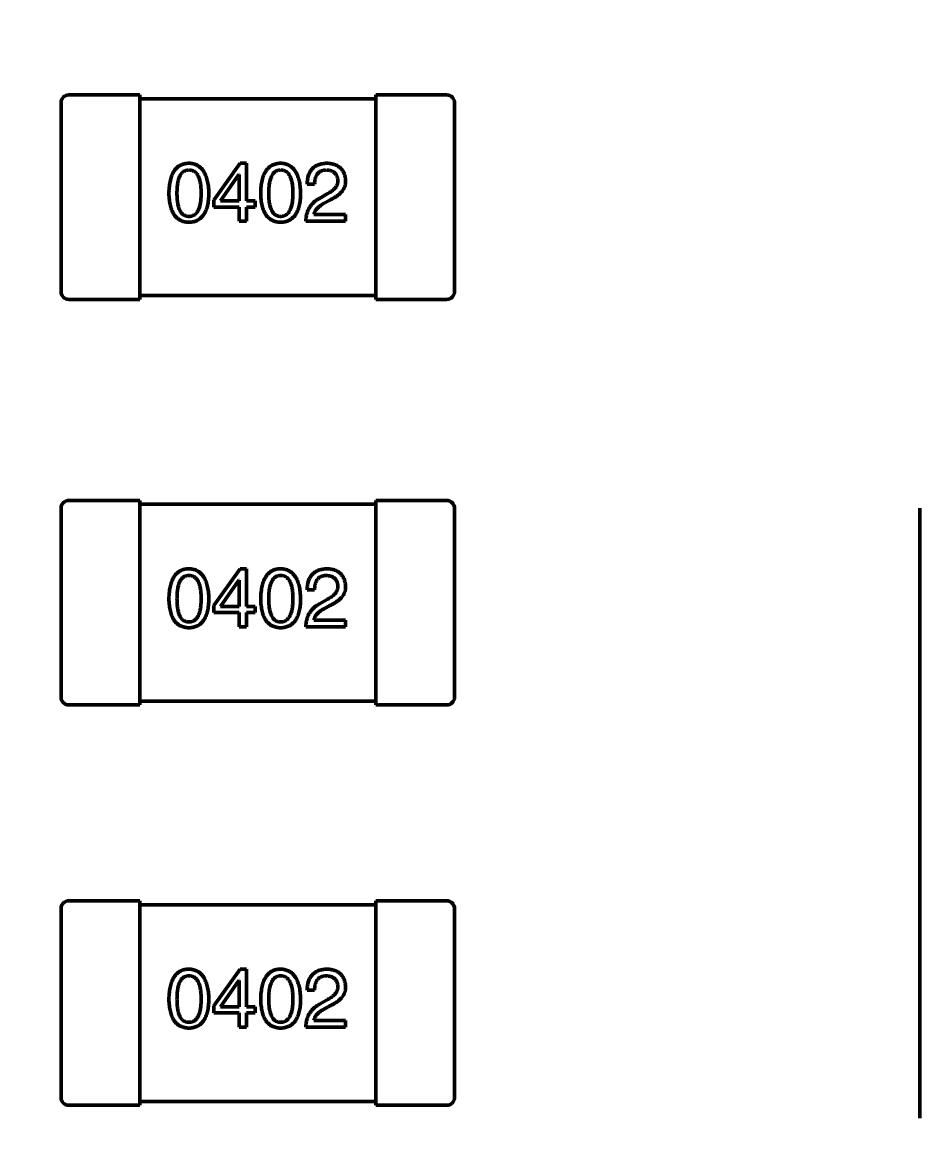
# Model space of a CAD drawing. Header units: millimetres. Extents: x 71 to 428, y 120 to 295.
# Drawn here: x 334.582 to 336.863, y 196.148 to 198.959 of the extents above; entities that cross this region are included whole.
import ezdxf

# ---------------------------------------------------------------- set-up
doc = ezdxf.new("R2010")
doc.units = ezdxf.units.MM
doc.header["$LTSCALE"] = 0.75
doc.layers.add('Dim', color=3, linetype='Continuous', lineweight=25)
doc.layers.add('Visible', color=7, linetype='Continuous', lineweight=50)
doc.styles.get("Standard").update_dxf_attribs({"font": 'arial.ttf'})
doc.dimstyles.new('Dim-ISO-25', dxfattribs={"dimtxt": 3.5, "dimasz": 3.5, "dimexe": 2.1, "dimexo": 2.1, "dimgap": 1.4, "dimtad": 1, "dimzin": 12, "dimdsep": 46, "dimtxsty": 'Standard', "dimcen": 0, "dimazin": 3, "dimtp": 0.1, "dimtm": 0.1, "dimtfac": 0.714286, "dimtmove": 0, "dimatfit": 3, "dimfxl": 1, "dimtzin": 12, "dimarcsym": 0})

# ---------------------------------------------------------------- blocks, each defined once
blk = doc.blocks.new('*D127')
at = {"color": 0, "linetype": 'ByBlock', "lineweight": -2}
for p, q in [((318.3964, 202.3936), (318.3964, 119.8711)), ((354.8964, 148.7044), (354.8964, 119.8711)), ((318.3964, 121.9711), (354.8964, 121.9711))]:
    blk.add_line(p, q, dxfattribs=at)
at = {"color": 0, "linetype": 'ByBlock'}
for points in [[(318.3964, 121.9711), (321.8964, 121.3878), (321.8964, 122.5544)], [(354.8964, 121.9711), (351.3964, 121.3878), (351.3964, 122.5544)]]:
    blk.add_solid(points, dxfattribs=at)
at = {"layer": 'Defpoints', "color": 0, "linetype": 'ByBlock'}
for p in [(318.3964, 204.4936), (354.8964, 150.8044)]:
    blk.add_point(p, dxfattribs=at)
at = {"color": 0, "linetype": 'ByBlock', "lineweight": -2, "insert": (336.6464, 125.1593), "char_height": 3.5, "attachment_point": 5}
blk.add_mtext('\\A0;36.5', dxfattribs=at)

msp = doc.modelspace()

# ---------------------------------------------------------------- linework, layer by layer
at = {"layer": 'Visible'}
for p, q in [((334.8808, 198.7739), (334.7008, 198.7739)), ((334.8808, 198.7539), (334.8808, 198.7739)), ((335.4808, 198.7639), (334.8808, 198.7639)), ((335.4808, 198.7739), (335.4808, 198.7539)), ((335.6608, 198.7739), (335.4808, 198.7739)), ((334.6808, 198.7539), (334.6808, 198.2739)), ((334.8808, 198.7539), (334.8808, 198.2739)), ((335.4808, 198.2739), (335.4808, 198.7539)), ((335.6808, 198.2739), (335.6808, 198.7539)), ((335.0691, 198.5067), (335.1364, 198.6002)), ((335.1519, 198.6002), (335.1364, 198.6002)), ((335.1519, 198.5043), (335.1519, 198.6002)), ((335.1331, 198.5715), (335.0864, 198.5043)), ((335.1331, 198.5715), (335.1339, 198.5715)), ((335.1339, 198.5715), (335.1339, 198.5043)), ((335.3064, 198.5469), (335.3252, 198.5469)), ((335.0691, 198.5067), (335.0691, 198.4887)), ((335.1339, 198.5043), (335.0864, 198.5043)), ((335.1741, 198.5043), (335.1519, 198.5043)), ((335.1741, 198.4887), (335.1741, 198.5043)), ((335.3375, 198.5108), (335.3572, 198.5223)), ((335.3638, 198.5067), (335.3482, 198.4977)), ((335.0691, 198.4887), (335.1339, 198.4887)), ((335.1339, 198.4887), (335.1339, 198.4526)), ((335.1519, 198.4887), (335.1741, 198.4887)), ((335.1519, 198.4526), (335.1519, 198.4887)), ((335.1339, 198.4526), (335.1519, 198.4526)), ((335.3031, 198.4526), (335.4039, 198.4526)), ((335.4039, 198.4698), (335.3236, 198.4698)), ((335.4039, 198.4526), (335.4039, 198.4698)), ((334.7008, 198.2539), (334.8808, 198.2539)), ((334.8808, 198.2539), (334.8808, 198.2739)), ((334.8808, 198.2639), (335.4808, 198.2639)), ((335.4808, 198.2739), (335.4808, 198.2539)), ((335.4808, 198.2539), (335.6608, 198.2539)), ((334.8808, 197.7431), (334.7008, 197.7431)), ((334.8808, 197.7231), (334.8808, 197.7431)), ((335.4808, 197.7431), (335.4808, 197.7231)), ((335.6608, 197.7431), (335.4808, 197.7431)), ((334.6808, 197.7231), (334.6808, 197.2431)), ((335.4808, 197.7331), (334.8808, 197.7331)), ((334.8808, 197.7231), (334.8808, 197.2431)), ((335.4808, 197.2431), (335.4808, 197.7231)), ((335.6808, 197.2431), (335.6808, 197.7231)), ((336.8634, 197.723), (336.8634, 197.7235)), ((336.8634, 197.723), (336.8634, 196.173)), ((335.0692, 197.4759), (335.1364, 197.5693)), ((335.1519, 197.5693), (335.1364, 197.5693)), ((335.1519, 197.4734), (335.1519, 197.5693)), ((335.1331, 197.5407), (335.0864, 197.4734)), ((335.1331, 197.5407), (335.1339, 197.5407)), ((335.1339, 197.5407), (335.1339, 197.4734)), ((335.3064, 197.5161), (335.3253, 197.5161)), ((335.3376, 197.48), (335.3572, 197.4915)), ((335.0692, 197.4759), (335.0692, 197.4579)), ((335.1339, 197.4734), (335.0864, 197.4734)), ((335.1741, 197.4734), (335.1519, 197.4734)), ((335.1741, 197.4579), (335.1741, 197.4734)), ((335.3638, 197.4759), (335.3482, 197.4669)), ((335.0692, 197.4579), (335.1339, 197.4579)), ((335.1339, 197.4579), (335.1339, 197.4218)), ((335.1519, 197.4579), (335.1741, 197.4579)), ((335.1519, 197.4218), (335.1519, 197.4579)), ((335.4039, 197.439), (335.3236, 197.439)), ((335.4039, 197.4218), (335.4039, 197.439)), ((335.1339, 197.4218), (335.1519, 197.4218)), ((335.3031, 197.4218), (335.4039, 197.4218)), ((334.8808, 197.2231), (334.8808, 197.2431)), ((335.4808, 197.2431), (335.4808, 197.2231)), ((334.7008, 197.2231), (334.8808, 197.2231)), ((334.8808, 197.2331), (335.4808, 197.2331)), ((335.4808, 197.2231), (335.6608, 197.2231)), ((334.6808, 196.7054), (334.6808, 196.2254)), ((334.8808, 196.7254), (334.7008, 196.7254)), ((334.8808, 196.7054), (334.8808, 196.7254)), ((335.4808, 196.7154), (334.8808, 196.7154)), ((334.8808, 196.7054), (334.8808, 196.2254)), ((335.4808, 196.7254), (335.4808, 196.7054)), ((335.6608, 196.7254), (335.4808, 196.7254)), ((335.4808, 196.2254), (335.4808, 196.7054)), ((335.6808, 196.2254), (335.6808, 196.7054)), ((335.0692, 196.4582), (335.1364, 196.5516)), ((335.1519, 196.5516), (335.1364, 196.5516)), ((335.1519, 196.4557), (335.1519, 196.5516)), ((335.1331, 196.523), (335.0864, 196.4557)), ((335.1331, 196.523), (335.1339, 196.523)), ((335.1339, 196.523), (335.1339, 196.4557)), ((335.3064, 196.4984), (335.3253, 196.4984)), ((335.0692, 196.4582), (335.0692, 196.4402)), ((335.1339, 196.4557), (335.0864, 196.4557)), ((335.1741, 196.4557), (335.1519, 196.4557)), ((335.1741, 196.4402), (335.1741, 196.4557)), ((335.3376, 196.4623), (335.3572, 196.4738)), ((335.3638, 196.4582), (335.3482, 196.4492)), ((335.0692, 196.4402), (335.1339, 196.4402)), ((335.1339, 196.4402), (335.1339, 196.4041)), ((335.1519, 196.4402), (335.1741, 196.4402)), ((335.1519, 196.4041), (335.1519, 196.4402)), ((335.1339, 196.4041), (335.1519, 196.4041)), ((335.3031, 196.4041), (335.4039, 196.4041)), ((335.4039, 196.4213), (335.3236, 196.4213)), ((335.4039, 196.4041), (335.4039, 196.4213)), ((334.8808, 196.2054), (334.8808, 196.2254)), ((335.4808, 196.2254), (335.4808, 196.2054)), ((334.7008, 196.2054), (334.8808, 196.2054)), ((334.8808, 196.2154), (335.4808, 196.2154)), ((335.4808, 196.2054), (335.6608, 196.2054)), ((336.8634, 196.1726), (336.8634, 196.173))]:
    msp.add_line(p, q, dxfattribs=at)
at = {"layer": 'Visible', "extrusion": (0, 0, -1)}
msp.add_circle((-354.8964, 204.496), 47.93, dxfattribs=at)
at = {"layer": 'Visible'}
for centre, start, end in [((334.7008, 198.7539), 90, 180), ((335.6608, 198.7539), 0, 90), ((334.7008, 198.2739), 180, 270), ((335.6608, 198.2739), 270, 0), ((334.7008, 197.7231), 90, 180), ((335.6608, 197.7231), 0, 90), ((334.7008, 197.2431), 180, 270), ((335.6608, 197.2431), 270, 0), ((334.7008, 196.7054), 90, 180), ((335.6608, 196.7054), 0, 90), ((334.7008, 196.2254), 180, 270), ((335.6608, 196.2254), 270, 0)]:
    msp.add_arc(centre, 0.02, start, end, dxfattribs=at)
for points, knots in [([(334.955, 198.5239), (334.9551, 198.527), (334.9553, 198.5329), (334.9561, 198.5415), (334.9572, 198.5494), (334.9587, 198.5568), (334.9606, 198.5637), (334.9628, 198.5699), (334.9654, 198.5756), (334.9684, 198.5807), (334.9718, 198.5852), (334.9755, 198.5891), (334.9797, 198.5925), (334.9842, 198.5952), (334.9891, 198.5973), (334.9943, 198.5989), (335, 198.5999), (335.0039, 198.6001), (335.0058, 198.6002)], [0, 0, 0, 0, 0.088823, 0.172287, 0.250296, 0.323438, 0.392244, 0.456221, 0.516635, 0.573871, 0.628, 0.680335, 0.731489, 0.782557, 0.834044, 0.886738, 0.942089, 1, 1, 1, 1]), ([(335.0058, 198.6002), (335.0078, 198.6), (335.0116, 198.5998), (335.0172, 198.5987), (335.0224, 198.5971), (335.0272, 198.5949), (335.0317, 198.5921), (335.0358, 198.5887), (335.0395, 198.5848), (335.0429, 198.5803), (335.0459, 198.5752), (335.0485, 198.5695), (335.0508, 198.5633), (335.0527, 198.5565), (335.0542, 198.5492), (335.0554, 198.5413), (335.0563, 198.5328), (335.0565, 198.527), (335.0567, 198.5239)], [0, 0, 0, 0, 0.057415, 0.112361, 0.16496, 0.216437, 0.267441, 0.318839, 0.371478, 0.426325, 0.483626, 0.544235, 0.608673, 0.677374, 0.750405, 0.828394, 0.911525, 1, 1, 1, 1]), ([(335.1882, 198.5239), (335.1883, 198.527), (335.1885, 198.5329), (335.1892, 198.5415), (335.1903, 198.5494), (335.1919, 198.5568), (335.1937, 198.5637), (335.196, 198.5699), (335.1986, 198.5756), (335.2016, 198.5807), (335.2049, 198.5852), (335.2087, 198.5891), (335.2128, 198.5925), (335.2173, 198.5952), (335.2222, 198.5973), (335.2275, 198.5989), (335.2331, 198.5999), (335.237, 198.6001), (335.239, 198.6002)], [0, 0, 0, 0, 0.088823, 0.172287, 0.250296, 0.323438, 0.392244, 0.456221, 0.516635, 0.573871, 0.628, 0.680335, 0.731489, 0.782557, 0.834044, 0.886738, 0.942089, 1, 1, 1, 1]), ([(335.239, 198.6002), (335.241, 198.6), (335.2448, 198.5998), (335.2503, 198.5987), (335.2555, 198.5971), (335.2603, 198.5949), (335.2648, 198.5921), (335.2689, 198.5887), (335.2726, 198.5848), (335.276, 198.5803), (335.279, 198.5752), (335.2817, 198.5695), (335.2839, 198.5633), (335.2858, 198.5565), (335.2874, 198.5492), (335.2886, 198.5413), (335.2894, 198.5328), (335.2897, 198.527), (335.2898, 198.5239)], [0, 0, 0, 0, 0.057415, 0.112361, 0.16496, 0.216437, 0.267441, 0.318839, 0.371478, 0.426325, 0.483626, 0.544235, 0.608673, 0.677374, 0.750405, 0.828394, 0.911525, 1, 1, 1, 1]), ([(335.3064, 198.5469), (335.3065, 198.549), (335.3066, 198.553), (335.3073, 198.5589), (335.3083, 198.5644), (335.3098, 198.5695), (335.3116, 198.5743), (335.3138, 198.5786), (335.3164, 198.5825), (335.3194, 198.5861), (335.3228, 198.5893), (335.3266, 198.592), (335.3308, 198.5944), (335.3353, 198.5963), (335.3403, 198.5979), (335.3456, 198.5991), (335.3513, 198.5999), (335.3552, 198.6001), (335.3572, 198.6002)], [0, 0, 0, 0, 0.074935, 0.145873, 0.212498, 0.27598, 0.33603, 0.394042, 0.450372, 0.505546, 0.560812, 0.616481, 0.673265, 0.732328, 0.7938, 0.858943, 0.92718, 1, 1, 1, 1]), ([(335.3572, 198.6002), (335.359, 198.6), (335.3625, 198.5998), (335.3676, 198.599), (335.3723, 198.5979), (335.3767, 198.5966), (335.3808, 198.5949), (335.3845, 198.5929), (335.388, 198.5905), (335.3911, 198.5879), (335.3939, 198.585), (335.3963, 198.5818), (335.3984, 198.5782), (335.4002, 198.5743), (335.4016, 198.5702), (335.4027, 198.5657), (335.4035, 198.5609), (335.4038, 198.5576), (335.4039, 198.5559)], [0, 0, 0, 0, 0.074847, 0.14558, 0.212628, 0.276599, 0.337792, 0.396608, 0.453638, 0.509854, 0.565589, 0.621545, 0.678777, 0.737222, 0.798388, 0.862259, 0.929312, 1, 1, 1, 1]), ([(335.0058, 198.583), (335.0046, 198.5829), (335.0022, 198.5828), (334.9987, 198.5821), (334.9955, 198.581), (334.9925, 198.5793), (334.9898, 198.5772), (334.9872, 198.5747), (334.985, 198.5716), (334.983, 198.5681), (334.9812, 198.5642), (334.9797, 198.5598), (334.9784, 198.5549), (334.9773, 198.5496), (334.9765, 198.5439), (334.976, 198.5376), (334.9756, 198.5309), (334.9755, 198.5263), (334.9755, 198.5239)], [0, 0, 0, 0, 0.049764, 0.097007, 0.143217, 0.188577, 0.235116, 0.282997, 0.333719, 0.387776, 0.445989, 0.508679, 0.576563, 0.649481, 0.728235, 0.812722, 0.903548, 1, 1, 1, 1]), ([(335.037, 198.5239), (335.037, 198.5263), (335.0369, 198.5309), (335.0366, 198.5376), (335.036, 198.5439), (335.0351, 198.5496), (335.034, 198.555), (335.0327, 198.5598), (335.0311, 198.5642), (335.0293, 198.5682), (335.0272, 198.5716), (335.0249, 198.5747), (335.0223, 198.5772), (335.0195, 198.5794), (335.0165, 198.581), (335.0131, 198.5821), (335.0096, 198.5828), (335.0071, 198.5829), (335.0058, 198.583)], [0, 0, 0, 0, 0.095719, 0.185854, 0.269738, 0.347952, 0.420315, 0.487894, 0.550245, 0.608186, 0.662454, 0.713283, 0.761375, 0.808209, 0.854301, 0.901312, 0.949396, 1, 1, 1, 1]), ([(335.239, 198.583), (335.2378, 198.5829), (335.2354, 198.5828), (335.2319, 198.5821), (335.2287, 198.581), (335.2257, 198.5793), (335.2229, 198.5772), (335.2204, 198.5747), (335.2182, 198.5716), (335.2162, 198.5681), (335.2144, 198.5642), (335.2128, 198.5598), (335.2116, 198.5549), (335.2105, 198.5496), (335.2097, 198.5439), (335.2091, 198.5376), (335.2087, 198.5309), (335.2087, 198.5263), (335.2087, 198.5239)], [0, 0, 0, 0, 0.049764, 0.097007, 0.143217, 0.188577, 0.235116, 0.282997, 0.333719, 0.387776, 0.445989, 0.508679, 0.576563, 0.649481, 0.728235, 0.812722, 0.903548, 1, 1, 1, 1]), ([(335.2701, 198.5239), (335.2701, 198.5263), (335.2701, 198.5309), (335.2697, 198.5376), (335.2691, 198.5439), (335.2683, 198.5496), (335.2672, 198.555), (335.2659, 198.5598), (335.2643, 198.5642), (335.2625, 198.5682), (335.2604, 198.5716), (335.2581, 198.5747), (335.2555, 198.5772), (335.2527, 198.5794), (335.2496, 198.581), (335.2463, 198.5821), (335.2427, 198.5828), (335.2403, 198.5829), (335.239, 198.583)], [0, 0, 0, 0, 0.095719, 0.185854, 0.269738, 0.347952, 0.420315, 0.487894, 0.550245, 0.608186, 0.662454, 0.713283, 0.761375, 0.808209, 0.854301, 0.901312, 0.949396, 1, 1, 1, 1]), ([(335.3548, 198.583), (335.3536, 198.5829), (335.3513, 198.5829), (335.3481, 198.5824), (335.345, 198.5817), (335.3422, 198.5808), (335.3395, 198.5795), (335.3371, 198.5779), (335.3349, 198.5761), (335.333, 198.5739), (335.3312, 198.5715), (335.3297, 198.5688), (335.3284, 198.5659), (335.3273, 198.5626), (335.3265, 198.5591), (335.3258, 198.5553), (335.3254, 198.5512), (335.3253, 198.5483), (335.3252, 198.5469)], [0, 0, 0, 0, 0.065945, 0.127767, 0.186553, 0.242898, 0.297728, 0.351599, 0.404854, 0.459191, 0.515338, 0.573322, 0.634405, 0.698538, 0.767039, 0.84022, 0.917406, 1, 1, 1, 1]), ([(335.3843, 198.5567), (335.3842, 198.5577), (335.384, 198.5598), (335.3835, 198.5627), (335.3828, 198.5654), (335.3819, 198.5679), (335.3807, 198.5702), (335.3794, 198.5723), (335.3778, 198.5743), (335.3761, 198.5761), (335.3741, 198.5776), (335.372, 198.5789), (335.3696, 198.5801), (335.367, 198.5811), (335.3642, 198.5818), (335.3613, 198.5824), (335.3581, 198.5828), (335.3559, 198.5829), (335.3548, 198.583)], [0, 0, 0, 0, 0.069456, 0.136175, 0.198596, 0.258993, 0.316838, 0.37342, 0.428889, 0.48454, 0.540119, 0.597644, 0.65702, 0.718534, 0.783117, 0.851564, 0.923888, 1, 1, 1, 1]), ([(335.3572, 198.5223), (335.3584, 198.5229), (335.3606, 198.5241), (335.3639, 198.526), (335.3669, 198.528), (335.3696, 198.5299), (335.3721, 198.532), (335.3744, 198.534), (335.3765, 198.5361), (335.3783, 198.5383), (335.3799, 198.5404), (335.3812, 198.5426), (335.3823, 198.5449), (335.3832, 198.5472), (335.3838, 198.5495), (335.3842, 198.5519), (335.3844, 198.5543), (335.3843, 198.5559), (335.3843, 198.5567)], [0, 0, 0, 0, 0.084365, 0.165386, 0.24176, 0.314729, 0.38433, 0.449952, 0.513164, 0.5734, 0.630824, 0.68644, 0.740136, 0.792605, 0.844515, 0.896112, 0.947763, 1, 1, 1, 1]), ([(335.4039, 198.5559), (335.404, 198.5547), (335.404, 198.5522), (335.4037, 198.5485), (335.4031, 198.5449), (335.4021, 198.5414), (335.4008, 198.538), (335.3991, 198.5347), (335.3971, 198.5315), (335.3947, 198.5284), (335.392, 198.5254), (335.389, 198.5224), (335.3856, 198.5195), (335.3819, 198.5168), (335.3779, 198.5141), (335.3735, 198.5115), (335.3688, 198.509), (335.3655, 198.5075), (335.3638, 198.5067)], [0, 0, 0, 0, 0.055083, 0.109453, 0.162685, 0.21614, 0.26961, 0.324284, 0.380202, 0.437433, 0.497084, 0.559152, 0.624288, 0.692446, 0.763862, 0.838743, 0.917269, 1, 1, 1, 1]), ([(335.0058, 198.4502), (335.0039, 198.4503), (335, 198.4504), (334.9943, 198.4514), (334.9891, 198.4529), (334.9842, 198.455), (334.9797, 198.4576), (334.9755, 198.4609), (334.9718, 198.4646), (334.9684, 198.469), (334.9654, 198.4739), (334.9628, 198.4794), (334.9606, 198.4855), (334.9587, 198.4921), (334.9572, 198.4993), (334.9561, 198.507), (334.9553, 198.5153), (334.9551, 198.521), (334.955, 198.5239)], [0, 0, 0, 0, 0.059135, 0.115606, 0.169241, 0.221578, 0.273261, 0.324749, 0.377329, 0.431642, 0.488541, 0.548597, 0.612232, 0.680174, 0.752504, 0.829777, 0.912307, 1, 1, 1, 1]), ([(334.9755, 198.5239), (334.9755, 198.5216), (334.9756, 198.5169), (334.976, 198.5102), (334.9765, 198.504), (334.9773, 198.4982), (334.9784, 198.4929), (334.9797, 198.4881), (334.9812, 198.4837), (334.983, 198.4797), (334.985, 198.4762), (334.9872, 198.4732), (334.9898, 198.4706), (334.9925, 198.4686), (334.9955, 198.4669), (334.9987, 198.4657), (335.0022, 198.4651), (335.0046, 198.465), (335.0058, 198.4649)], [0, 0, 0, 0, 0.096457, 0.187288, 0.27178, 0.350132, 0.423455, 0.491343, 0.554037, 0.612253, 0.666313, 0.717038, 0.764921, 0.811214, 0.856775, 0.902988, 0.950234, 1, 1, 1, 1]), ([(335.0567, 198.5239), (335.0566, 198.521), (335.0564, 198.5153), (335.0556, 198.507), (335.0545, 198.4993), (335.053, 198.4921), (335.0511, 198.4855), (335.0489, 198.4794), (335.0463, 198.474), (335.0433, 198.469), (335.0399, 198.4647), (335.0362, 198.4609), (335.032, 198.4576), (335.0275, 198.455), (335.0226, 198.4529), (335.0173, 198.4514), (335.0117, 198.4504), (335.0078, 198.4503), (335.0058, 198.4502)], [0, 0, 0, 0, 0.08769, 0.170218, 0.24749, 0.319818, 0.387758, 0.451391, 0.511445, 0.568185, 0.622681, 0.67526, 0.726746, 0.778428, 0.830764, 0.884397, 0.940866, 1, 1, 1, 1]), ([(335.0058, 198.4649), (335.0071, 198.465), (335.0096, 198.4652), (335.0131, 198.4659), (335.0165, 198.4672), (335.0195, 198.4689), (335.0224, 198.471), (335.0249, 198.4736), (335.0272, 198.4766), (335.0293, 198.4801), (335.0312, 198.4841), (335.0327, 198.4884), (335.034, 198.4933), (335.0351, 198.4986), (335.036, 198.5043), (335.0366, 198.5104), (335.0369, 198.517), (335.037, 198.5216), (335.037, 198.5239)], [0, 0, 0, 0, 0.050879, 0.099377, 0.146973, 0.193618, 0.240619, 0.289461, 0.34047, 0.395283, 0.453059, 0.515633, 0.582666, 0.655287, 0.732971, 0.815933, 0.905166, 1, 1, 1, 1]), ([(335.239, 198.4502), (335.237, 198.4503), (335.2331, 198.4504), (335.2275, 198.4514), (335.2222, 198.4529), (335.2173, 198.455), (335.2128, 198.4576), (335.2087, 198.4609), (335.2049, 198.4646), (335.2016, 198.469), (335.1986, 198.4739), (335.196, 198.4794), (335.1937, 198.4855), (335.1919, 198.4921), (335.1903, 198.4993), (335.1892, 198.507), (335.1885, 198.5153), (335.1883, 198.521), (335.1882, 198.5239)], [0, 0, 0, 0, 0.059135, 0.115606, 0.169241, 0.221578, 0.273261, 0.324749, 0.377329, 0.431642, 0.488541, 0.548597, 0.612232, 0.680174, 0.752504, 0.829777, 0.912307, 1, 1, 1, 1]), ([(335.2087, 198.5239), (335.2087, 198.5216), (335.2087, 198.5169), (335.2091, 198.5102), (335.2097, 198.504), (335.2105, 198.4982), (335.2116, 198.4929), (335.2128, 198.4881), (335.2144, 198.4837), (335.2162, 198.4797), (335.2182, 198.4762), (335.2204, 198.4732), (335.2229, 198.4706), (335.2257, 198.4686), (335.2286, 198.4669), (335.2319, 198.4657), (335.2354, 198.4651), (335.2378, 198.465), (335.239, 198.4649)], [0, 0, 0, 0, 0.096457, 0.187288, 0.27178, 0.350132, 0.423455, 0.491343, 0.554037, 0.612253, 0.666313, 0.717038, 0.764921, 0.811214, 0.856775, 0.902988, 0.950234, 1, 1, 1, 1]), ([(335.239, 198.4649), (335.2403, 198.465), (335.2427, 198.4652), (335.2463, 198.4659), (335.2496, 198.4672), (335.2527, 198.4689), (335.2555, 198.471), (335.2581, 198.4736), (335.2604, 198.4766), (335.2625, 198.4801), (335.2643, 198.4841), (335.2659, 198.4884), (335.2672, 198.4933), (335.2683, 198.4986), (335.2691, 198.5043), (335.2697, 198.5104), (335.2701, 198.517), (335.2701, 198.5216), (335.2701, 198.5239)], [0, 0, 0, 0, 0.050879, 0.099377, 0.146973, 0.193618, 0.240619, 0.289461, 0.34047, 0.395283, 0.453059, 0.515633, 0.582666, 0.655287, 0.732971, 0.815933, 0.905166, 1, 1, 1, 1]), ([(335.2898, 198.5239), (335.2897, 198.521), (335.2895, 198.5153), (335.2887, 198.507), (335.2877, 198.4993), (335.2861, 198.4921), (335.2843, 198.4855), (335.282, 198.4794), (335.2794, 198.474), (335.2764, 198.469), (335.2731, 198.4647), (335.2693, 198.4609), (335.2652, 198.4576), (335.2606, 198.455), (335.2557, 198.4529), (335.2505, 198.4514), (335.2449, 198.4504), (335.241, 198.4503), (335.239, 198.4502)], [0, 0, 0, 0, 0.08769, 0.170218, 0.24749, 0.319818, 0.387758, 0.451391, 0.511445, 0.568185, 0.622681, 0.67526, 0.726746, 0.778428, 0.830764, 0.884397, 0.940866, 1, 1, 1, 1]), ([(335.3031, 198.4526), (335.3032, 198.4543), (335.3033, 198.4575), (335.3038, 198.4623), (335.3045, 198.4669), (335.3055, 198.4713), (335.3068, 198.4756), (335.3083, 198.4796), (335.31, 198.4836), (335.3121, 198.4873), (335.3144, 198.4909), (335.3169, 198.4942), (335.3197, 198.4974), (335.3228, 198.5005), (335.3261, 198.5034), (335.3297, 198.506), (335.3335, 198.5086), (335.3362, 198.5101), (335.3375, 198.5108)], [0, 0, 0, 0, 0.069512, 0.136307, 0.201431, 0.265186, 0.327322, 0.388242, 0.448098, 0.507757, 0.566952, 0.626243, 0.686026, 0.745963, 0.807549, 0.869906, 0.934172, 1, 1, 1, 1]), ([(335.3482, 198.4977), (335.3464, 198.4967), (335.3431, 198.4947), (335.3384, 198.4915), (335.3344, 198.4882), (335.331, 198.4847), (335.3282, 198.4812), (335.326, 198.4775), (335.3244, 198.4738), (335.3239, 198.4711), (335.3236, 198.4698)], [0, 0, 0, 0, 0.158292, 0.304606, 0.440272, 0.565336, 0.681745, 0.791834, 0.896966, 1, 1, 1, 1]), ([(334.955, 197.4931), (334.9551, 197.4962), (334.9553, 197.5021), (334.9561, 197.5106), (334.9572, 197.5186), (334.9587, 197.526), (334.9606, 197.5328), (334.9628, 197.5391), (334.9654, 197.5448), (334.9684, 197.5498), (334.9718, 197.5544), (334.9756, 197.5583), (334.9797, 197.5616), (334.9842, 197.5644), (334.9891, 197.5665), (334.9944, 197.5681), (335, 197.5691), (335.0039, 197.5693), (335.0059, 197.5693)], [0, 0, 0, 0, 0.088823, 0.172287, 0.250296, 0.323438, 0.392244, 0.456221, 0.516635, 0.573871, 0.628, 0.680335, 0.731489, 0.782557, 0.834044, 0.886738, 0.942089, 1, 1, 1, 1]), ([(335.0059, 197.5521), (335.0046, 197.5521), (335.0022, 197.552), (334.9988, 197.5513), (334.9955, 197.5502), (334.9925, 197.5485), (334.9898, 197.5464), (334.9873, 197.5438), (334.985, 197.5408), (334.983, 197.5373), (334.9812, 197.5334), (334.9797, 197.529), (334.9784, 197.5241), (334.9773, 197.5188), (334.9765, 197.513), (334.976, 197.5068), (334.9756, 197.5001), (334.9756, 197.4955), (334.9755, 197.4931)], [0, 0, 0, 0, 0.049764, 0.097007, 0.143217, 0.188577, 0.235116, 0.282997, 0.333719, 0.387776, 0.445989, 0.508679, 0.576563, 0.649481, 0.728235, 0.812722, 0.903548, 1, 1, 1, 1]), ([(335.0059, 197.5693), (335.0078, 197.5692), (335.0117, 197.569), (335.0172, 197.5679), (335.0224, 197.5663), (335.0272, 197.5641), (335.0317, 197.5613), (335.0358, 197.5579), (335.0395, 197.554), (335.0429, 197.5494), (335.0459, 197.5444), (335.0485, 197.5387), (335.0508, 197.5325), (335.0527, 197.5257), (335.0542, 197.5184), (335.0554, 197.5105), (335.0563, 197.502), (335.0565, 197.4961), (335.0567, 197.4931)], [0, 0, 0, 0, 0.057415, 0.112361, 0.16496, 0.216437, 0.267441, 0.318839, 0.371478, 0.426325, 0.483626, 0.544235, 0.608673, 0.677374, 0.750405, 0.828394, 0.911525, 1, 1, 1, 1]), ([(335.037, 197.4931), (335.037, 197.4955), (335.0369, 197.5001), (335.0366, 197.5068), (335.036, 197.513), (335.0351, 197.5188), (335.0341, 197.5241), (335.0327, 197.529), (335.0312, 197.5334), (335.0294, 197.5373), (335.0272, 197.5408), (335.0249, 197.5439), (335.0224, 197.5464), (335.0196, 197.5485), (335.0165, 197.5502), (335.0131, 197.5513), (335.0096, 197.552), (335.0071, 197.5521), (335.0059, 197.5521)], [0, 0, 0, 0, 0.095719, 0.185854, 0.269738, 0.347952, 0.420315, 0.487894, 0.550245, 0.608186, 0.662454, 0.713283, 0.761375, 0.808209, 0.854301, 0.901312, 0.949396, 1, 1, 1, 1]), ([(335.1882, 197.4931), (335.1883, 197.4962), (335.1885, 197.5021), (335.1893, 197.5106), (335.1904, 197.5186), (335.1919, 197.526), (335.1937, 197.5328), (335.196, 197.5391), (335.1986, 197.5448), (335.2016, 197.5498), (335.2049, 197.5544), (335.2087, 197.5583), (335.2128, 197.5616), (335.2174, 197.5644), (335.2223, 197.5665), (335.2275, 197.5681), (335.2331, 197.5691), (335.237, 197.5693), (335.239, 197.5693)], [0, 0, 0, 0, 0.088823, 0.172287, 0.250296, 0.323438, 0.392244, 0.456221, 0.516635, 0.573871, 0.628, 0.680335, 0.731489, 0.782557, 0.834044, 0.886738, 0.942089, 1, 1, 1, 1]), ([(335.239, 197.5521), (335.2378, 197.5521), (335.2354, 197.552), (335.2319, 197.5513), (335.2287, 197.5502), (335.2257, 197.5485), (335.2229, 197.5464), (335.2204, 197.5438), (335.2182, 197.5408), (335.2162, 197.5373), (335.2144, 197.5334), (335.2128, 197.529), (335.2116, 197.5241), (335.2105, 197.5188), (335.2097, 197.513), (335.2091, 197.5068), (335.2087, 197.5001), (335.2087, 197.4955), (335.2087, 197.4931)], [0, 0, 0, 0, 0.049764, 0.097007, 0.143217, 0.188577, 0.235116, 0.282997, 0.333719, 0.387776, 0.445989, 0.508679, 0.576563, 0.649481, 0.728235, 0.812722, 0.903548, 1, 1, 1, 1]), ([(335.239, 197.5693), (335.241, 197.5692), (335.2448, 197.569), (335.2503, 197.5679), (335.2555, 197.5663), (335.2604, 197.5641), (335.2648, 197.5613), (335.2689, 197.5579), (335.2727, 197.554), (335.276, 197.5494), (335.279, 197.5444), (335.2817, 197.5387), (335.2839, 197.5325), (335.2858, 197.5257), (335.2874, 197.5184), (335.2886, 197.5105), (335.2894, 197.502), (335.2897, 197.4961), (335.2898, 197.4931)], [0, 0, 0, 0, 0.057415, 0.112361, 0.16496, 0.216437, 0.267441, 0.318839, 0.371478, 0.426325, 0.483626, 0.544235, 0.608673, 0.677374, 0.750405, 0.828394, 0.911525, 1, 1, 1, 1]), ([(335.2702, 197.4931), (335.2701, 197.4955), (335.2701, 197.5001), (335.2697, 197.5068), (335.2691, 197.513), (335.2683, 197.5188), (335.2672, 197.5241), (335.2659, 197.529), (335.2643, 197.5334), (335.2625, 197.5373), (335.2604, 197.5408), (335.2581, 197.5439), (335.2555, 197.5464), (335.2527, 197.5485), (335.2496, 197.5502), (335.2463, 197.5513), (335.2427, 197.552), (335.2403, 197.5521), (335.239, 197.5521)], [0, 0, 0, 0, 0.095719, 0.185854, 0.269738, 0.347952, 0.420315, 0.487894, 0.550245, 0.608186, 0.662454, 0.713283, 0.761375, 0.808209, 0.854301, 0.901312, 0.949396, 1, 1, 1, 1]), ([(335.3064, 197.5161), (335.3065, 197.5182), (335.3066, 197.5222), (335.3073, 197.5281), (335.3083, 197.5336), (335.3098, 197.5387), (335.3116, 197.5434), (335.3138, 197.5478), (335.3165, 197.5517), (335.3195, 197.5553), (335.3228, 197.5584), (335.3266, 197.5612), (335.3308, 197.5635), (335.3353, 197.5655), (335.3403, 197.5671), (335.3456, 197.5682), (335.3513, 197.5691), (335.3552, 197.5692), (335.3572, 197.5693)], [0, 0, 0, 0, 0.074935, 0.145873, 0.212498, 0.27598, 0.33603, 0.394042, 0.450372, 0.505546, 0.560812, 0.616481, 0.673265, 0.732328, 0.7938, 0.858943, 0.92718, 1, 1, 1, 1]), ([(335.3548, 197.5521), (335.3536, 197.5521), (335.3513, 197.552), (335.3481, 197.5516), (335.345, 197.5509), (335.3422, 197.55), (335.3395, 197.5487), (335.3371, 197.5471), (335.3349, 197.5453), (335.333, 197.5431), (335.3312, 197.5407), (335.3297, 197.538), (335.3285, 197.535), (335.3273, 197.5318), (335.3265, 197.5283), (335.3259, 197.5244), (335.3254, 197.5203), (335.3253, 197.5175), (335.3253, 197.5161)], [0, 0, 0, 0, 0.065945, 0.127767, 0.186553, 0.242898, 0.297728, 0.351599, 0.404854, 0.459191, 0.515338, 0.573322, 0.634405, 0.698538, 0.767039, 0.84022, 0.917406, 1, 1, 1, 1]), ([(335.3843, 197.5259), (335.3842, 197.5269), (335.384, 197.5289), (335.3835, 197.5318), (335.3828, 197.5345), (335.3819, 197.5371), (335.3807, 197.5394), (335.3794, 197.5415), (335.3778, 197.5434), (335.3761, 197.5452), (335.3741, 197.5467), (335.372, 197.5481), (335.3696, 197.5493), (335.367, 197.5503), (335.3643, 197.551), (335.3613, 197.5516), (335.3581, 197.5519), (335.3559, 197.5521), (335.3548, 197.5521)], [0, 0, 0, 0, 0.069456, 0.136175, 0.198596, 0.258993, 0.316838, 0.37342, 0.428889, 0.48454, 0.540119, 0.597644, 0.65702, 0.718534, 0.783117, 0.851564, 0.923888, 1, 1, 1, 1]), ([(335.3572, 197.5693), (335.359, 197.5692), (335.3625, 197.569), (335.3676, 197.5682), (335.3723, 197.5671), (335.3767, 197.5658), (335.3808, 197.5641), (335.3846, 197.5621), (335.388, 197.5597), (335.3911, 197.5571), (335.3939, 197.5542), (335.3963, 197.5509), (335.3984, 197.5474), (335.4002, 197.5435), (335.4016, 197.5393), (335.4028, 197.5349), (335.4035, 197.5301), (335.4038, 197.5268), (335.4039, 197.5251)], [0, 0, 0, 0, 0.074847, 0.14558, 0.212628, 0.276599, 0.337792, 0.396608, 0.453638, 0.509854, 0.565589, 0.621545, 0.678777, 0.737222, 0.798388, 0.862259, 0.929312, 1, 1, 1, 1]), ([(335.3572, 197.4915), (335.3584, 197.4921), (335.3607, 197.4933), (335.3639, 197.4952), (335.3669, 197.4971), (335.3697, 197.4991), (335.3722, 197.5011), (335.3745, 197.5032), (335.3765, 197.5053), (335.3783, 197.5074), (335.3799, 197.5096), (335.3813, 197.5118), (335.3824, 197.5141), (335.3833, 197.5163), (335.3838, 197.5187), (335.3843, 197.5211), (335.3844, 197.5235), (335.3843, 197.5251), (335.3843, 197.5259)], [0, 0, 0, 0, 0.084365, 0.165386, 0.24176, 0.314729, 0.38433, 0.449952, 0.513164, 0.5734, 0.630824, 0.68644, 0.740136, 0.792605, 0.844515, 0.896112, 0.947763, 1, 1, 1, 1]), ([(335.4039, 197.5251), (335.404, 197.5238), (335.404, 197.5214), (335.4037, 197.5177), (335.4031, 197.5141), (335.4021, 197.5106), (335.4008, 197.5072), (335.3991, 197.5039), (335.3971, 197.5007), (335.3947, 197.4976), (335.392, 197.4945), (335.389, 197.4916), (335.3856, 197.4887), (335.3819, 197.486), (335.3779, 197.4833), (335.3735, 197.4807), (335.3688, 197.4782), (335.3655, 197.4767), (335.3638, 197.4759)], [0, 0, 0, 0, 0.055083, 0.109453, 0.162685, 0.21614, 0.26961, 0.324284, 0.380202, 0.437433, 0.497084, 0.559152, 0.624288, 0.692446, 0.763862, 0.838743, 0.917269, 1, 1, 1, 1]), ([(335.0059, 197.4193), (335.0039, 197.4194), (335, 197.4196), (334.9944, 197.4206), (334.9891, 197.4221), (334.9842, 197.4241), (334.9797, 197.4268), (334.9756, 197.43), (334.9718, 197.4338), (334.9685, 197.4382), (334.9654, 197.4431), (334.9628, 197.4486), (334.9606, 197.4547), (334.9587, 197.4613), (334.9572, 197.4684), (334.9561, 197.4762), (334.9553, 197.4844), (334.9551, 197.4902), (334.955, 197.4931)], [0, 0, 0, 0, 0.059135, 0.115606, 0.169241, 0.221578, 0.273261, 0.324749, 0.377329, 0.431642, 0.488541, 0.548597, 0.612232, 0.680174, 0.752504, 0.829777, 0.912307, 1, 1, 1, 1]), ([(334.9755, 197.4931), (334.9756, 197.4907), (334.9756, 197.4861), (334.976, 197.4794), (334.9765, 197.4732), (334.9773, 197.4674), (334.9784, 197.4621), (334.9797, 197.4572), (334.9812, 197.4528), (334.983, 197.4489), (334.985, 197.4454), (334.9873, 197.4424), (334.9898, 197.4398), (334.9925, 197.4378), (334.9955, 197.4361), (334.9988, 197.4349), (335.0022, 197.4342), (335.0046, 197.4341), (335.0059, 197.4341)], [0, 0, 0, 0, 0.096457, 0.187288, 0.27178, 0.350132, 0.423455, 0.491343, 0.554037, 0.612253, 0.666313, 0.717038, 0.764921, 0.811214, 0.856775, 0.902988, 0.950234, 1, 1, 1, 1]), ([(335.0567, 197.4931), (335.0566, 197.4902), (335.0564, 197.4844), (335.0556, 197.4762), (335.0545, 197.4684), (335.053, 197.4613), (335.0511, 197.4547), (335.0489, 197.4486), (335.0463, 197.4431), (335.0433, 197.4382), (335.0399, 197.4338), (335.0362, 197.43), (335.032, 197.4268), (335.0275, 197.4241), (335.0226, 197.4221), (335.0174, 197.4206), (335.0117, 197.4196), (335.0078, 197.4194), (335.0059, 197.4193)], [0, 0, 0, 0, 0.08769, 0.170218, 0.24749, 0.319818, 0.387758, 0.451391, 0.511445, 0.568185, 0.622681, 0.67526, 0.726746, 0.778428, 0.830764, 0.884397, 0.940866, 1, 1, 1, 1]), ([(335.0059, 197.4341), (335.0071, 197.4342), (335.0096, 197.4343), (335.0132, 197.4351), (335.0165, 197.4363), (335.0195, 197.438), (335.0224, 197.4402), (335.0249, 197.4428), (335.0273, 197.4458), (335.0293, 197.4493), (335.0312, 197.4532), (335.0327, 197.4576), (335.0341, 197.4625), (335.0351, 197.4677), (335.036, 197.4734), (335.0366, 197.4796), (335.0369, 197.4862), (335.037, 197.4908), (335.037, 197.4931)], [0, 0, 0, 0, 0.050879, 0.099377, 0.146973, 0.193618, 0.240619, 0.289461, 0.34047, 0.395283, 0.453059, 0.515633, 0.582666, 0.655287, 0.732971, 0.815933, 0.905166, 1, 1, 1, 1]), ([(335.239, 197.4193), (335.237, 197.4194), (335.2331, 197.4196), (335.2275, 197.4206), (335.2223, 197.4221), (335.2174, 197.4241), (335.2128, 197.4268), (335.2087, 197.43), (335.2049, 197.4338), (335.2016, 197.4382), (335.1986, 197.4431), (335.196, 197.4486), (335.1937, 197.4547), (335.1919, 197.4613), (335.1904, 197.4684), (335.1893, 197.4762), (335.1885, 197.4844), (335.1883, 197.4902), (335.1882, 197.4931)], [0, 0, 0, 0, 0.059135, 0.115606, 0.169241, 0.221578, 0.273261, 0.324749, 0.377329, 0.431642, 0.488541, 0.548597, 0.612232, 0.680174, 0.752504, 0.829777, 0.912307, 1, 1, 1, 1]), ([(335.2087, 197.4931), (335.2087, 197.4907), (335.2087, 197.4861), (335.2091, 197.4794), (335.2097, 197.4732), (335.2105, 197.4674), (335.2116, 197.4621), (335.2128, 197.4572), (335.2144, 197.4528), (335.2162, 197.4489), (335.2182, 197.4454), (335.2204, 197.4424), (335.2229, 197.4398), (335.2257, 197.4378), (335.2287, 197.4361), (335.2319, 197.4349), (335.2354, 197.4342), (335.2378, 197.4341), (335.239, 197.4341)], [0, 0, 0, 0, 0.096457, 0.187288, 0.27178, 0.350132, 0.423455, 0.491343, 0.554037, 0.612253, 0.666313, 0.717038, 0.764921, 0.811214, 0.856775, 0.902988, 0.950234, 1, 1, 1, 1]), ([(335.239, 197.4341), (335.2403, 197.4342), (335.2427, 197.4343), (335.2463, 197.4351), (335.2496, 197.4363), (335.2527, 197.438), (335.2555, 197.4402), (335.2581, 197.4428), (335.2604, 197.4458), (335.2625, 197.4493), (335.2643, 197.4532), (335.2659, 197.4576), (335.2672, 197.4625), (335.2683, 197.4677), (335.2691, 197.4734), (335.2697, 197.4796), (335.2701, 197.4862), (335.2701, 197.4908), (335.2702, 197.4931)], [0, 0, 0, 0, 0.050879, 0.099377, 0.146973, 0.193618, 0.240619, 0.289461, 0.34047, 0.395283, 0.453059, 0.515633, 0.582666, 0.655287, 0.732971, 0.815933, 0.905166, 1, 1, 1, 1]), ([(335.2898, 197.4931), (335.2897, 197.4902), (335.2895, 197.4844), (335.2888, 197.4762), (335.2877, 197.4684), (335.2861, 197.4613), (335.2843, 197.4547), (335.282, 197.4486), (335.2794, 197.4431), (335.2765, 197.4382), (335.2731, 197.4338), (335.2693, 197.43), (335.2652, 197.4268), (335.2607, 197.4241), (335.2558, 197.4221), (335.2505, 197.4206), (335.2449, 197.4196), (335.241, 197.4194), (335.239, 197.4193)], [0, 0, 0, 0, 0.08769, 0.170218, 0.24749, 0.319818, 0.387758, 0.451391, 0.511445, 0.568185, 0.622681, 0.67526, 0.726746, 0.778428, 0.830764, 0.884397, 0.940866, 1, 1, 1, 1]), ([(335.3031, 197.4218), (335.3032, 197.4235), (335.3033, 197.4267), (335.3038, 197.4315), (335.3045, 197.436), (335.3055, 197.4405), (335.3068, 197.4447), (335.3083, 197.4488), (335.3101, 197.4527), (335.3121, 197.4565), (335.3144, 197.46), (335.3169, 197.4634), (335.3197, 197.4666), (335.3228, 197.4696), (335.3261, 197.4725), (335.3297, 197.4752), (335.3335, 197.4777), (335.3362, 197.4792), (335.3376, 197.48)], [0, 0, 0, 0, 0.069512, 0.136307, 0.201431, 0.265186, 0.327322, 0.388242, 0.448098, 0.507757, 0.566952, 0.626243, 0.686026, 0.745963, 0.807549, 0.869906, 0.934172, 1, 1, 1, 1]), ([(335.3482, 197.4669), (335.3465, 197.4659), (335.3431, 197.4639), (335.3384, 197.4607), (335.3344, 197.4574), (335.331, 197.4539), (335.3282, 197.4504), (335.326, 197.4467), (335.3244, 197.4429), (335.3239, 197.4403), (335.3236, 197.439)], [0, 0, 0, 0, 0.158292, 0.304606, 0.440272, 0.565336, 0.681745, 0.791834, 0.896966, 1, 1, 1, 1]), ([(334.955, 196.4754), (334.9551, 196.4785), (334.9553, 196.4844), (334.9561, 196.4929), (334.9572, 196.5009), (334.9587, 196.5083), (334.9606, 196.5151), (334.9628, 196.5214), (334.9654, 196.5271), (334.9684, 196.5321), (334.9718, 196.5367), (334.9756, 196.5406), (334.9797, 196.5439), (334.9842, 196.5467), (334.9891, 196.5488), (334.9944, 196.5504), (335, 196.5514), (335.0039, 196.5516), (335.0059, 196.5516)], [0, 0, 0, 0, 0.088823, 0.172287, 0.250296, 0.323438, 0.392244, 0.456221, 0.516635, 0.573871, 0.628, 0.680335, 0.731489, 0.782557, 0.834044, 0.886738, 0.942089, 1, 1, 1, 1]), ([(335.0059, 196.5344), (335.0046, 196.5344), (335.0022, 196.5343), (334.9988, 196.5336), (334.9955, 196.5325), (334.9925, 196.5308), (334.9898, 196.5287), (334.9873, 196.5261), (334.985, 196.5231), (334.983, 196.5196), (334.9812, 196.5157), (334.9797, 196.5113), (334.9784, 196.5064), (334.9773, 196.5011), (334.9765, 196.4953), (334.976, 196.4891), (334.9756, 196.4824), (334.9756, 196.4778), (334.9755, 196.4754)], [0, 0, 0, 0, 0.049764, 0.097007, 0.143217, 0.188577, 0.235116, 0.282997, 0.333719, 0.387776, 0.445989, 0.508679, 0.576563, 0.649481, 0.728235, 0.812722, 0.903548, 1, 1, 1, 1]), ([(335.0059, 196.5516), (335.0078, 196.5515), (335.0117, 196.5513), (335.0172, 196.5502), (335.0224, 196.5486), (335.0272, 196.5464), (335.0317, 196.5436), (335.0358, 196.5402), (335.0395, 196.5363), (335.0429, 196.5317), (335.0459, 196.5267), (335.0485, 196.521), (335.0508, 196.5148), (335.0527, 196.508), (335.0542, 196.5007), (335.0554, 196.4928), (335.0563, 196.4843), (335.0565, 196.4784), (335.0567, 196.4754)], [0, 0, 0, 0, 0.057415, 0.112361, 0.16496, 0.216437, 0.267441, 0.318839, 0.371478, 0.426325, 0.483626, 0.544235, 0.608673, 0.677374, 0.750405, 0.828394, 0.911525, 1, 1, 1, 1]), ([(335.037, 196.4754), (335.037, 196.4778), (335.0369, 196.4824), (335.0366, 196.4891), (335.036, 196.4953), (335.0351, 196.5011), (335.0341, 196.5064), (335.0327, 196.5113), (335.0312, 196.5157), (335.0294, 196.5196), (335.0272, 196.5231), (335.0249, 196.5262), (335.0224, 196.5287), (335.0196, 196.5308), (335.0165, 196.5325), (335.0131, 196.5336), (335.0096, 196.5343), (335.0071, 196.5344), (335.0059, 196.5344)], [0, 0, 0, 0, 0.095719, 0.185854, 0.269738, 0.347952, 0.420315, 0.487894, 0.550245, 0.608186, 0.662454, 0.713283, 0.761375, 0.808209, 0.854301, 0.901312, 0.949396, 1, 1, 1, 1]), ([(335.1882, 196.4754), (335.1883, 196.4785), (335.1885, 196.4844), (335.1893, 196.4929), (335.1904, 196.5009), (335.1919, 196.5083), (335.1937, 196.5151), (335.196, 196.5214), (335.1986, 196.5271), (335.2016, 196.5321), (335.2049, 196.5367), (335.2087, 196.5406), (335.2128, 196.5439), (335.2174, 196.5467), (335.2223, 196.5488), (335.2275, 196.5504), (335.2331, 196.5514), (335.237, 196.5516), (335.239, 196.5516)], [0, 0, 0, 0, 0.088823, 0.172287, 0.250296, 0.323438, 0.392244, 0.456221, 0.516635, 0.573871, 0.628, 0.680335, 0.731489, 0.782557, 0.834044, 0.886738, 0.942089, 1, 1, 1, 1]), ([(335.239, 196.5344), (335.2378, 196.5344), (335.2354, 196.5343), (335.2319, 196.5336), (335.2287, 196.5325), (335.2257, 196.5308), (335.2229, 196.5287), (335.2204, 196.5261), (335.2182, 196.5231), (335.2162, 196.5196), (335.2144, 196.5157), (335.2128, 196.5113), (335.2116, 196.5064), (335.2105, 196.5011), (335.2097, 196.4953), (335.2091, 196.4891), (335.2087, 196.4824), (335.2087, 196.4778), (335.2087, 196.4754)], [0, 0, 0, 0, 0.049764, 0.097007, 0.143217, 0.188577, 0.235116, 0.282997, 0.333719, 0.387776, 0.445989, 0.508679, 0.576563, 0.649481, 0.728235, 0.812722, 0.903548, 1, 1, 1, 1]), ([(335.239, 196.5516), (335.241, 196.5515), (335.2448, 196.5513), (335.2503, 196.5502), (335.2555, 196.5486), (335.2604, 196.5464), (335.2648, 196.5436), (335.2689, 196.5402), (335.2727, 196.5363), (335.276, 196.5317), (335.279, 196.5267), (335.2817, 196.521), (335.2839, 196.5148), (335.2858, 196.508), (335.2874, 196.5007), (335.2886, 196.4928), (335.2894, 196.4843), (335.2897, 196.4784), (335.2898, 196.4754)], [0, 0, 0, 0, 0.057415, 0.112361, 0.16496, 0.216437, 0.267441, 0.318839, 0.371478, 0.426325, 0.483626, 0.544235, 0.608673, 0.677374, 0.750405, 0.828394, 0.911525, 1, 1, 1, 1]), ([(335.2702, 196.4754), (335.2701, 196.4778), (335.2701, 196.4824), (335.2697, 196.4891), (335.2691, 196.4953), (335.2683, 196.5011), (335.2672, 196.5064), (335.2659, 196.5113), (335.2643, 196.5157), (335.2625, 196.5196), (335.2604, 196.5231), (335.2581, 196.5262), (335.2555, 196.5287), (335.2527, 196.5308), (335.2496, 196.5325), (335.2463, 196.5336), (335.2427, 196.5343), (335.2403, 196.5344), (335.239, 196.5344)], [0, 0, 0, 0, 0.095719, 0.185854, 0.269738, 0.347952, 0.420315, 0.487894, 0.550245, 0.608186, 0.662454, 0.713283, 0.761375, 0.808209, 0.854301, 0.901312, 0.949396, 1, 1, 1, 1]), ([(335.3064, 196.4984), (335.3065, 196.5005), (335.3066, 196.5045), (335.3073, 196.5104), (335.3083, 196.5159), (335.3098, 196.521), (335.3116, 196.5257), (335.3138, 196.5301), (335.3165, 196.534), (335.3195, 196.5376), (335.3228, 196.5407), (335.3266, 196.5435), (335.3308, 196.5458), (335.3353, 196.5478), (335.3403, 196.5494), (335.3456, 196.5505), (335.3513, 196.5514), (335.3552, 196.5515), (335.3572, 196.5516)], [0, 0, 0, 0, 0.074935, 0.145873, 0.212498, 0.27598, 0.33603, 0.394042, 0.450372, 0.505546, 0.560812, 0.616481, 0.673265, 0.732328, 0.7938, 0.858943, 0.92718, 1, 1, 1, 1]), ([(335.3548, 196.5344), (335.3536, 196.5344), (335.3513, 196.5343), (335.3481, 196.5339), (335.345, 196.5332), (335.3422, 196.5323), (335.3395, 196.531), (335.3371, 196.5294), (335.3349, 196.5276), (335.333, 196.5254), (335.3312, 196.523), (335.3297, 196.5203), (335.3285, 196.5173), (335.3273, 196.5141), (335.3265, 196.5106), (335.3259, 196.5067), (335.3254, 196.5026), (335.3253, 196.4998), (335.3253, 196.4984)], [0, 0, 0, 0, 0.065945, 0.127767, 0.186553, 0.242898, 0.297728, 0.351599, 0.404854, 0.459191, 0.515338, 0.573322, 0.634405, 0.698538, 0.767039, 0.84022, 0.917406, 1, 1, 1, 1]), ([(335.3843, 196.5082), (335.3842, 196.5092), (335.384, 196.5112), (335.3835, 196.5141), (335.3828, 196.5168), (335.3819, 196.5194), (335.3807, 196.5217), (335.3794, 196.5238), (335.3778, 196.5257), (335.3761, 196.5275), (335.3741, 196.529), (335.372, 196.5304), (335.3696, 196.5316), (335.367, 196.5326), (335.3643, 196.5333), (335.3613, 196.5339), (335.3581, 196.5342), (335.3559, 196.5344), (335.3548, 196.5344)], [0, 0, 0, 0, 0.069456, 0.136175, 0.198596, 0.258993, 0.316838, 0.37342, 0.428889, 0.48454, 0.540119, 0.597644, 0.65702, 0.718534, 0.783117, 0.851564, 0.923888, 1, 1, 1, 1]), ([(335.3572, 196.5516), (335.359, 196.5515), (335.3625, 196.5513), (335.3676, 196.5505), (335.3723, 196.5494), (335.3767, 196.5481), (335.3808, 196.5464), (335.3846, 196.5444), (335.388, 196.542), (335.3911, 196.5394), (335.3939, 196.5365), (335.3963, 196.5332), (335.3984, 196.5297), (335.4002, 196.5258), (335.4016, 196.5216), (335.4028, 196.5172), (335.4035, 196.5124), (335.4038, 196.5091), (335.4039, 196.5074)], [0, 0, 0, 0, 0.074847, 0.14558, 0.212628, 0.276599, 0.337792, 0.396608, 0.453638, 0.509854, 0.565589, 0.621545, 0.678777, 0.737222, 0.798388, 0.862259, 0.929312, 1, 1, 1, 1]), ([(335.3572, 196.4738), (335.3584, 196.4744), (335.3607, 196.4756), (335.3639, 196.4775), (335.3669, 196.4794), (335.3697, 196.4814), (335.3722, 196.4834), (335.3745, 196.4855), (335.3765, 196.4876), (335.3783, 196.4897), (335.3799, 196.4919), (335.3813, 196.4941), (335.3824, 196.4964), (335.3833, 196.4986), (335.3838, 196.501), (335.3843, 196.5034), (335.3844, 196.5058), (335.3843, 196.5074), (335.3843, 196.5082)], [0, 0, 0, 0, 0.084365, 0.165386, 0.24176, 0.314729, 0.38433, 0.449952, 0.513164, 0.5734, 0.630824, 0.68644, 0.740136, 0.792605, 0.844515, 0.896112, 0.947763, 1, 1, 1, 1]), ([(335.4039, 196.5074), (335.404, 196.5061), (335.404, 196.5037), (335.4037, 196.5), (335.4031, 196.4964), (335.4021, 196.4929), (335.4008, 196.4895), (335.3991, 196.4862), (335.3971, 196.483), (335.3947, 196.4799), (335.392, 196.4768), (335.389, 196.4739), (335.3856, 196.471), (335.3819, 196.4683), (335.3779, 196.4656), (335.3735, 196.463), (335.3688, 196.4605), (335.3655, 196.459), (335.3638, 196.4582)], [0, 0, 0, 0, 0.055083, 0.109453, 0.162685, 0.21614, 0.26961, 0.324284, 0.380202, 0.437433, 0.497084, 0.559152, 0.624288, 0.692446, 0.763862, 0.838743, 0.917269, 1, 1, 1, 1]), ([(335.0059, 196.4016), (335.0039, 196.4017), (335, 196.4019), (334.9944, 196.4029), (334.9891, 196.4044), (334.9842, 196.4064), (334.9797, 196.4091), (334.9756, 196.4123), (334.9718, 196.4161), (334.9685, 196.4205), (334.9654, 196.4254), (334.9628, 196.4309), (334.9606, 196.437), (334.9587, 196.4436), (334.9572, 196.4507), (334.9561, 196.4585), (334.9553, 196.4667), (334.9551, 196.4725), (334.955, 196.4754)], [0, 0, 0, 0, 0.059135, 0.115606, 0.169241, 0.221578, 0.273261, 0.324749, 0.377329, 0.431642, 0.488541, 0.548597, 0.612232, 0.680174, 0.752504, 0.829777, 0.912307, 1, 1, 1, 1]), ([(334.9755, 196.4754), (334.9756, 196.473), (334.9756, 196.4684), (334.976, 196.4617), (334.9765, 196.4555), (334.9773, 196.4497), (334.9784, 196.4444), (334.9797, 196.4395), (334.9812, 196.4351), (334.983, 196.4312), (334.985, 196.4277), (334.9873, 196.4247), (334.9898, 196.4221), (334.9925, 196.4201), (334.9955, 196.4184), (334.9988, 196.4172), (335.0022, 196.4165), (335.0046, 196.4164), (335.0059, 196.4164)], [0, 0, 0, 0, 0.096457, 0.187288, 0.27178, 0.350132, 0.423455, 0.491343, 0.554037, 0.612253, 0.666313, 0.717038, 0.764921, 0.811214, 0.856775, 0.902988, 0.950234, 1, 1, 1, 1]), ([(335.0567, 196.4754), (335.0566, 196.4725), (335.0564, 196.4667), (335.0556, 196.4585), (335.0545, 196.4507), (335.053, 196.4436), (335.0511, 196.437), (335.0489, 196.4309), (335.0463, 196.4254), (335.0433, 196.4205), (335.0399, 196.4161), (335.0362, 196.4123), (335.032, 196.4091), (335.0275, 196.4064), (335.0226, 196.4044), (335.0174, 196.4029), (335.0117, 196.4019), (335.0078, 196.4017), (335.0059, 196.4016)], [0, 0, 0, 0, 0.08769, 0.170218, 0.24749, 0.319818, 0.387758, 0.451391, 0.511445, 0.568185, 0.622681, 0.67526, 0.726746, 0.778428, 0.830764, 0.884397, 0.940866, 1, 1, 1, 1]), ([(335.0059, 196.4164), (335.0071, 196.4165), (335.0096, 196.4166), (335.0132, 196.4174), (335.0165, 196.4186), (335.0195, 196.4203), (335.0224, 196.4225), (335.0249, 196.4251), (335.0273, 196.4281), (335.0293, 196.4316), (335.0312, 196.4355), (335.0327, 196.4399), (335.0341, 196.4448), (335.0351, 196.45), (335.036, 196.4557), (335.0366, 196.4619), (335.0369, 196.4685), (335.037, 196.4731), (335.037, 196.4754)], [0, 0, 0, 0, 0.050879, 0.099377, 0.146973, 0.193618, 0.240619, 0.289461, 0.34047, 0.395283, 0.453059, 0.515633, 0.582666, 0.655287, 0.732971, 0.815933, 0.905166, 1, 1, 1, 1]), ([(335.239, 196.4016), (335.237, 196.4017), (335.2331, 196.4019), (335.2275, 196.4029), (335.2223, 196.4044), (335.2174, 196.4064), (335.2128, 196.4091), (335.2087, 196.4123), (335.2049, 196.4161), (335.2016, 196.4205), (335.1986, 196.4254), (335.196, 196.4309), (335.1937, 196.437), (335.1919, 196.4436), (335.1904, 196.4507), (335.1893, 196.4585), (335.1885, 196.4667), (335.1883, 196.4725), (335.1882, 196.4754)], [0, 0, 0, 0, 0.059135, 0.115606, 0.169241, 0.221578, 0.273261, 0.324749, 0.377329, 0.431642, 0.488541, 0.548597, 0.612232, 0.680174, 0.752504, 0.829777, 0.912307, 1, 1, 1, 1]), ([(335.2087, 196.4754), (335.2087, 196.473), (335.2087, 196.4684), (335.2091, 196.4617), (335.2097, 196.4555), (335.2105, 196.4497), (335.2116, 196.4444), (335.2128, 196.4395), (335.2144, 196.4351), (335.2162, 196.4312), (335.2182, 196.4277), (335.2204, 196.4247), (335.2229, 196.4221), (335.2257, 196.4201), (335.2287, 196.4184), (335.2319, 196.4172), (335.2354, 196.4165), (335.2378, 196.4164), (335.239, 196.4164)], [0, 0, 0, 0, 0.096457, 0.187288, 0.27178, 0.350132, 0.423455, 0.491343, 0.554037, 0.612253, 0.666313, 0.717038, 0.764921, 0.811214, 0.856775, 0.902988, 0.950234, 1, 1, 1, 1]), ([(335.239, 196.4164), (335.2403, 196.4165), (335.2427, 196.4166), (335.2463, 196.4174), (335.2496, 196.4186), (335.2527, 196.4203), (335.2555, 196.4225), (335.2581, 196.4251), (335.2604, 196.4281), (335.2625, 196.4316), (335.2643, 196.4355), (335.2659, 196.4399), (335.2672, 196.4448), (335.2683, 196.45), (335.2691, 196.4557), (335.2697, 196.4619), (335.2701, 196.4685), (335.2701, 196.4731), (335.2702, 196.4754)], [0, 0, 0, 0, 0.050879, 0.099377, 0.146973, 0.193618, 0.240619, 0.289461, 0.34047, 0.395283, 0.453059, 0.515633, 0.582666, 0.655287, 0.732971, 0.815933, 0.905166, 1, 1, 1, 1]), ([(335.2898, 196.4754), (335.2897, 196.4725), (335.2895, 196.4667), (335.2888, 196.4585), (335.2877, 196.4507), (335.2861, 196.4436), (335.2843, 196.437), (335.282, 196.4309), (335.2794, 196.4254), (335.2765, 196.4205), (335.2731, 196.4161), (335.2693, 196.4123), (335.2652, 196.4091), (335.2607, 196.4064), (335.2558, 196.4044), (335.2505, 196.4029), (335.2449, 196.4019), (335.241, 196.4017), (335.239, 196.4016)], [0, 0, 0, 0, 0.08769, 0.170218, 0.24749, 0.319818, 0.387758, 0.451391, 0.511445, 0.568185, 0.622681, 0.67526, 0.726746, 0.778428, 0.830764, 0.884397, 0.940866, 1, 1, 1, 1]), ([(335.3031, 196.4041), (335.3032, 196.4058), (335.3033, 196.409), (335.3038, 196.4138), (335.3045, 196.4183), (335.3055, 196.4228), (335.3068, 196.427), (335.3083, 196.4311), (335.3101, 196.435), (335.3121, 196.4388), (335.3144, 196.4423), (335.3169, 196.4457), (335.3197, 196.4489), (335.3228, 196.4519), (335.3261, 196.4548), (335.3297, 196.4575), (335.3335, 196.46), (335.3362, 196.4615), (335.3376, 196.4623)], [0, 0, 0, 0, 0.069512, 0.136307, 0.201431, 0.265186, 0.327322, 0.388242, 0.448098, 0.507757, 0.566952, 0.626243, 0.686026, 0.745963, 0.807549, 0.869906, 0.934172, 1, 1, 1, 1]), ([(335.3482, 196.4492), (335.3465, 196.4482), (335.3431, 196.4462), (335.3384, 196.443), (335.3344, 196.4397), (335.331, 196.4362), (335.3282, 196.4327), (335.326, 196.429), (335.3244, 196.4252), (335.3239, 196.4226), (335.3236, 196.4213)], [0, 0, 0, 0, 0.158292, 0.304606, 0.440272, 0.565336, 0.681745, 0.791834, 0.896966, 1, 1, 1, 1])]:
    msp.add_open_spline(points, degree=3, knots=knots, dxfattribs=at)

# ---------------------------------------------------------------- dimensions: what is measured, and where the dimension line sits
at = {"layer": 'Dim'}
dim = msp.add_linear_dim(base=(354.8964, 121.9711), p1=(318.3964, 204.4936), p2=(354.8964, 150.8044), dimstyle='Dim-ISO-25', dxfattribs=at)
dim.commit()
dim.dimension.update_dxf_attribs({"geometry": '*D127', "text_midpoint": (336.6464, 125.1593)})

doc.saveas('drawing.dxf')
